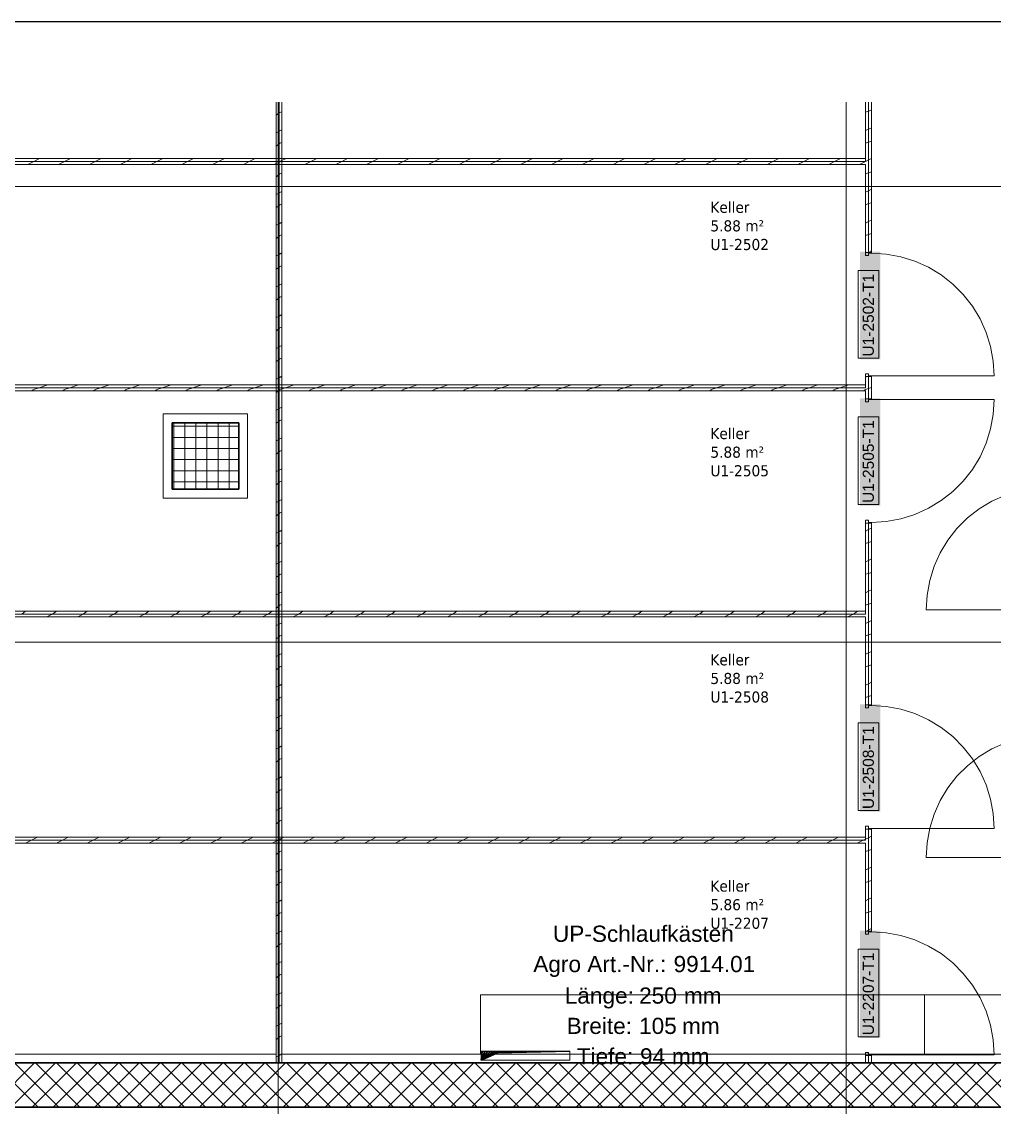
# Model space of a CAD drawing. Extents: x -882 to 613, y -179 to 366.
# Drawn here: x 168.7 to 300.2, y 218.8 to 365.5 of the extents above; entities that cross this region are included whole.
import ezdxf
from ezdxf.lldxf.tags import DXFTag

# ---------------------------------------------------------------- set-up
doc = ezdxf.new("R2010")
doc.units = 0
doc.linetypes.add('_Hiddenline_', pattern=[3, 2, -1])
doc.layers.get('0').update_dxf_attribs({"lineweight": 13})
for name, color, linetype, lineweight in [('A-AREA-____-IDEN', 7, 'Continuous', 5), ('A-DOOR-____-IDEN', 7, 'Continuous', 5), ('A-DOOR-FRAM-MCUT', 7, 'Continuous', 9), ('A-DOOR-OPNG-OTLN', 7, 'Continuous', 9), ('A-FLOR-____-OVHD', 7, 'Strichpunkt - Fein', 9), ('A-WALL-____-MCUT', 7, 'Continuous', 35), ('A-WALL-____-PATT', 7, 'Continuous', 35), ('A-WALL-FNSH-MCUT', 7, 'Continuous', 35), ('S-COLS-____-MCUT', 7, 'Continuous', 35), ('S-COLS-____-OTLN', 7, 'Continuous', 9), ('S-GRID-____-OTLN', 7, 'Continuous', 5)]:
    doc.layers.add(name, color=color, linetype=linetype, lineweight=lineweight)
doc.layers.add('EL01_WAN_Röhre Decke Typ', color=1, linetype='Continuous', lineweight=13, true_color=0xff0000)
doc.layers.add('EL01_WAN_Trassen', color=40, linetype='Continuous', lineweight=13, true_color=0xffbf00)
doc.styles.get("Standard").update_dxf_attribs({"font": 'arial.ttf'})
tags = doc.linetypes.add('_Rasterlinie_', pattern=[0.375, 0.2, -0.05, 0.075, -0.05]).pattern_tags.tags
tags[10:11] = [DXFTag(74, 4), DXFTag(75, 0), DXFTag(340, '0'), DXFTag(46, 1.0), DXFTag(50, 0.0), DXFTag(44, 0.0), DXFTag(45, 0.0)]
tags[8:9] = [DXFTag(74, 4), DXFTag(75, 0), DXFTag(340, '0'), DXFTag(46, 1.0), DXFTag(50, 0.0), DXFTag(44, 0.0), DXFTag(45, 0.0)]
tags[6:7] = [DXFTag(74, 4), DXFTag(75, 0), DXFTag(340, '0'), DXFTag(46, 1.0), DXFTag(50, 0.0), DXFTag(44, 0.0), DXFTag(45, 0.0)]
tags[4:5] = [DXFTag(74, 4), DXFTag(75, 0), DXFTag(340, '0'), DXFTag(46, 1.0), DXFTag(50, 0.0), DXFTag(44, 0.0), DXFTag(45, 0.0)]
tags = doc.linetypes.add('Strichpunkt - Fein', pattern=[0.2, 0.1, -0.05, 0, -0.05]).pattern_tags.tags
tags[10:11] = [DXFTag(74, 4), DXFTag(75, 0), DXFTag(340, '0'), DXFTag(46, 1.0), DXFTag(50, 0.0), DXFTag(44, 0.0), DXFTag(45, 0.0)]
tags[8:9] = [DXFTag(74, 4), DXFTag(75, 0), DXFTag(340, '0'), DXFTag(46, 1.0), DXFTag(50, 0.0), DXFTag(44, 0.0), DXFTag(45, 0.0)]
tags[6:7] = [DXFTag(74, 4), DXFTag(75, 0), DXFTag(340, '0'), DXFTag(46, 1.0), DXFTag(50, 0.0), DXFTag(44, 0.0), DXFTag(45, 0.0)]
tags[4:5] = [DXFTag(74, 4), DXFTag(75, 0), DXFTag(340, '0'), DXFTag(46, 1.0), DXFTag(50, 0.0), DXFTag(44, 0.0), DXFTag(45, 0.0)]

# ---------------------------------------------------------------- blocks, each defined once
blk = doc.blocks.new('Referenz-A0UJ2JE1XE', base_point=(-855.98, -164.75))
at = {"layer": 'A-DOOR-____-IDEN', "color": 0, "linetype": 'Continuous', "ltscale": 0.13}
for p, q in [((281.84, 320.06), (281.84, 331.9)), ((281.84, 331.9), (284.62, 331.9)), ((284.62, 331.9), (284.62, 320.06)), ((284.62, 320.06), (281.84, 320.06)), ((281.84, 300.26), (281.84, 312.1)), ((281.84, 312.1), (284.62, 312.1)), ((284.62, 312.1), (284.62, 300.26)), ((284.62, 300.26), (281.84, 300.26)), ((281.84, 258.88), (281.84, 270.72)), ((281.84, 270.72), (284.62, 270.72)), ((284.62, 270.72), (284.62, 258.88)), ((284.62, 258.88), (281.84, 258.88)), ((281.84, 228.29), (281.84, 240.13)), ((281.84, 240.13), (284.62, 240.13)), ((284.62, 240.13), (284.62, 228.29)), ((284.62, 228.29), (281.84, 228.29))]:
    blk.add_line(p, q, dxfattribs=at)
at = {"layer": 'A-DOOR-____-IDEN', "color": 7, "linetype": 'Continuous', "ltscale": 0.13, "true_color": 0xffffff}
for points in [[(282.08, 319.89), (284.84, 319.89), (282.08, 334.43)], [(284.84, 319.89), (282.08, 334.43), (284.84, 334.43)], [(282.08, 300.09), (284.84, 300.09), (282.08, 314.63)], [(284.84, 300.09), (282.08, 314.63), (284.84, 314.63)], [(282.08, 258.71), (284.84, 258.71), (282.08, 273.25)], [(284.84, 258.71), (282.08, 273.25), (284.84, 273.25)], [(282.08, 228.12), (284.84, 228.12), (282.08, 242.66)], [(284.84, 228.12), (282.08, 242.66), (284.84, 242.66)]]:
    blk.add_solid(points, dxfattribs=at)
at = {"layer": 'A-DOOR-FRAM-MCUT', "color": 0, "linetype": 'Continuous', "ltscale": 0.13}
for p, q in [((283.63, 334.34), (282.83, 334.34)), ((282.83, 334.34), (282.83, 333.94)), ((282.83, 333.94), (283.23, 333.94)), ((283.23, 333.94), (283.23, 334.24)), ((283.23, 334.24), (283.63, 334.24)), ((283.63, 334.24), (283.63, 334.34)), ((283.23, 317.94), (282.83, 317.94)), ((282.83, 317.94), (282.83, 317.54)), ((282.83, 317.54), (283.63, 317.54)), ((283.23, 317.64), (283.23, 317.94)), ((283.63, 317.64), (283.23, 317.64)), ((283.63, 317.54), (283.63, 317.64)), ((282.83, 314.54), (283.63, 314.54)), ((282.83, 314.14), (282.83, 314.54)), ((283.23, 314.14), (282.83, 314.14)), ((283.23, 314.44), (283.23, 314.14)), ((283.63, 314.44), (283.23, 314.44)), ((283.63, 314.54), (283.63, 314.44)), ((282.83, 298.14), (283.23, 298.14)), ((282.83, 297.74), (282.83, 298.14)), ((283.23, 298.14), (283.23, 297.84)), ((283.63, 297.74), (282.83, 297.74)), ((283.23, 297.84), (283.63, 297.84)), ((283.63, 297.84), (283.63, 297.74)), ((283.63, 273.16), (282.83, 273.16)), ((282.83, 273.16), (282.83, 272.76)), ((283.23, 272.76), (283.23, 273.06)), ((283.23, 273.06), (283.63, 273.06)), ((283.63, 273.06), (283.63, 273.16)), ((282.83, 272.76), (283.23, 272.76)), ((283.23, 256.76), (282.83, 256.76)), ((282.83, 256.76), (282.83, 256.36)), ((282.83, 256.36), (283.63, 256.36)), ((283.23, 256.46), (283.23, 256.76)), ((283.63, 256.46), (283.23, 256.46)), ((283.63, 256.36), (283.63, 256.46)), ((283.63, 242.56), (282.83, 242.56)), ((282.83, 242.56), (282.83, 242.16)), ((283.23, 242.16), (283.23, 242.46)), ((283.23, 242.46), (283.63, 242.46)), ((283.63, 242.46), (283.63, 242.56)), ((282.83, 242.16), (283.23, 242.16)), ((283.23, 226.16), (282.83, 226.16)), ((282.83, 226.16), (282.83, 225.76)), ((283.23, 225.86), (283.23, 226.16)), ((282.83, 225.76), (283.63, 225.76)), ((283.63, 225.86), (283.23, 225.86)), ((283.63, 225.76), (283.63, 225.86))]:
    blk.add_line(p, q, dxfattribs=at)
at = {"layer": 'A-DOOR-OPNG-OTLN', "color": 0, "linetype": 'Continuous', "ltscale": 0.13}
for p, q in [((285.63, 334.12), (283.63, 334.24)), ((287.6, 333.76), (285.63, 334.12)), ((289.52, 333.16), (287.6, 333.76)), ((291.34, 332.34), (289.52, 333.16)), ((293.06, 331.3), (291.34, 332.34)), ((294.64, 330.06), (293.06, 331.3)), ((296.05, 328.65), (294.64, 330.06)), ((297.29, 327.07), (296.05, 328.65)), ((298.33, 325.35), (297.29, 327.07)), ((299.15, 323.52), (298.33, 325.35)), ((299.75, 321.61), (299.15, 323.52)), ((300.11, 319.64), (299.75, 321.61)), ((300.23, 317.64), (300.11, 319.64)), ((283.63, 317.64), (300.23, 317.64)), ((283.63, 314.44), (300.23, 314.44)), ((300.11, 312.44), (300.23, 314.44)), ((299.75, 310.47), (300.11, 312.44)), ((299.15, 308.55), (299.75, 310.47)), ((298.33, 306.72), (299.15, 308.55)), ((297.29, 305.01), (298.33, 306.72)), ((296.05, 303.43), (297.29, 305.01)), ((294.64, 302.01), (296.05, 303.43)), ((293.06, 300.78), (294.64, 302.01)), ((301.74, 301.54), (299.92, 300.71)), ((289.52, 298.92), (291.34, 299.74)), ((291.34, 299.74), (293.06, 300.78)), ((298.2, 299.68), (296.62, 298.44)), ((299.92, 300.71), (298.2, 299.68)), ((283.63, 297.84), (285.63, 297.96)), ((285.63, 297.96), (287.6, 298.32)), ((287.6, 298.32), (289.52, 298.92)), ((296.62, 298.44), (295.2, 297.02)), ((295.2, 297.02), (293.97, 295.44)), ((293.97, 295.44), (292.93, 293.73)), ((292.93, 293.73), (292.11, 291.9)), ((292.11, 291.9), (291.51, 289.99)), ((291.51, 289.99), (291.15, 288.02)), ((291.15, 288.02), (291.03, 286.02)), ((307.63, 286.02), (291.03, 286.02)), ((285.63, 272.93), (283.63, 273.06)), ((287.6, 272.57), (285.63, 272.93)), ((289.52, 271.98), (287.6, 272.57)), ((291.34, 271.15), (289.52, 271.98)), ((293.06, 270.12), (291.34, 271.15)), ((294.64, 268.88), (293.06, 270.12)), ((296.05, 267.46), (294.64, 268.88)), ((297.29, 265.89), (296.05, 267.46)), ((299.92, 267.21), (298.2, 266.18)), ((301.74, 268.04), (299.92, 267.21)), ((298.2, 266.18), (296.62, 264.94)), ((298.33, 264.17), (297.29, 265.89)), ((296.62, 264.94), (295.2, 263.52)), ((295.2, 263.52), (293.97, 261.94)), ((299.15, 262.34), (298.33, 264.17)), ((293.97, 261.94), (292.93, 260.23)), ((299.75, 260.43), (299.15, 262.34)), ((292.93, 260.23), (292.11, 258.4)), ((300.11, 258.46), (299.75, 260.43)), ((292.11, 258.4), (291.51, 256.49)), ((300.23, 256.46), (300.11, 258.46)), ((283.63, 256.46), (300.23, 256.46)), ((291.51, 256.49), (291.15, 254.52)), ((291.15, 254.52), (291.03, 252.51)), ((307.63, 252.51), (291.03, 252.51)), ((285.63, 242.34), (283.63, 242.46)), ((287.6, 241.98), (285.63, 242.34)), ((289.52, 241.39), (287.6, 241.98)), ((291.34, 240.56), (289.52, 241.39)), ((293.06, 239.53), (291.34, 240.56)), ((294.64, 238.29), (293.06, 239.53)), ((296.05, 236.87), (294.64, 238.29)), ((297.29, 235.29), (296.05, 236.87)), ((298.33, 233.58), (297.29, 235.29)), ((299.15, 231.75), (298.33, 233.58)), ((299.75, 229.84), (299.15, 231.75)), ((300.11, 227.87), (299.75, 229.84)), ((300.23, 225.86), (300.11, 227.87)), ((283.63, 225.86), (300.23, 225.86))]:
    blk.add_line(p, q, dxfattribs=at)
at = {"layer": 'A-FLOR-____-OVHD', "color": 0, "linetype": 'Strichpunkt - Fein', "ltscale": 0.13}
for p, q in [((199.28, 312.51), (187.88, 312.51)), ((187.88, 312.51), (187.88, 301.11)), ((199.28, 301.11), (199.28, 312.51)), ((187.88, 301.11), (199.28, 301.11)), ((203.13, 225.96), (133.33, 225.96)), ((351.83, 225.96), (203.93, 225.96)), ((368.1, 224.76), (212.43, 224.76))]:
    blk.add_line(p, q, dxfattribs=at)
at = {"layer": 'A-WALL-____-MCUT', "color": 0, "linetype": 'Continuous', "lineweight": 9, "ltscale": 0.13}
for p, q in [((203.53, 224.76), (203.53, 354.65)), ((283.23, 334.34), (283.23, 354.65)), ((282.83, 346.63), (133.33, 346.63)), ((282.83, 346.63), (282.83, 347.03)), ((283.23, 314.54), (283.23, 317.54)), ((282.83, 316.04), (128.43, 316.04)), ((282.83, 316.04), (282.83, 316.44)), ((283.23, 273.16), (283.23, 297.74)), ((282.83, 285.45), (133.33, 285.45)), ((282.83, 285.45), (282.83, 285.85)), ((283.23, 242.56), (283.23, 256.36)), ((282.83, 254.86), (128.03, 254.86)), ((282.83, 254.86), (282.83, 255.26)), ((283.23, 224.76), (283.23, 225.76))]:
    blk.add_line(p, q, dxfattribs=at)
at = {"layer": 'A-WALL-____-MCUT', "color": 0, "linetype": 'Continuous', "ltscale": 0.35}
for p, q in [((353.03, 224.76), (138.43, 224.76)), ((97.63, 218.76), (365.03, 218.76))]:
    blk.add_line(p, q, dxfattribs=at)
at = {"layer": 'A-WALL-____-PATT', "color": 0, "linetype": 'Continuous', "lineweight": 9, "ltscale": 0.13}
for p, q in [((203.53, 353.19), (203.13, 352.89)), ((203.62, 353.26), (203.53, 353.19)), ((203.93, 353.36), (203.66, 353.27)), ((283.23, 353.42), (282.83, 353.29)), ((283.63, 353.55), (283.23, 353.42)), ((203.93, 350.92), (203.53, 350.72)), ((283.23, 351), (282.83, 350.8)), ((283.63, 351.2), (283.23, 351)), ((203.53, 350.72), (203.13, 350.52)), ((283.63, 349.39), (283.23, 349.26)), ((203.53, 349.02), (203.13, 348.72)), ((203.62, 349.09), (203.53, 349.02)), ((203.93, 349.2), (203.66, 349.11)), ((283.23, 349.26), (282.83, 349.12)), ((170.36, 346.63), (169.56, 346.23)), ((171.16, 347.03), (170.36, 346.63)), ((174.53, 346.63), (173.73, 346.23)), ((175.33, 347.03), (174.53, 346.63)), ((178.69, 346.63), (177.89, 346.23)), ((179.49, 347.03), (178.69, 346.63)), ((182.85, 346.63), (182.05, 346.23)), ((183.65, 347.03), (182.85, 346.63)), ((187.02, 346.63), (186.22, 346.23)), ((187.82, 347.03), (187.02, 346.63)), ((191.18, 346.63), (190.38, 346.23)), ((191.98, 347.03), (191.18, 346.63)), ((195.35, 346.63), (194.55, 346.23)), ((196.15, 347.03), (195.35, 346.63)), ((199.51, 346.63), (198.71, 346.23)), ((200.31, 347.03), (199.51, 346.63)), ((203.53, 346.55), (203.13, 346.35)), ((203.93, 346.75), (203.53, 346.55)), ((204.48, 347.03), (203.93, 346.75)), ((207.84, 346.63), (207.04, 346.23)), ((208.64, 347.03), (207.84, 346.63)), ((212.01, 346.63), (211.21, 346.23)), ((212.81, 347.03), (212.01, 346.63)), ((216.17, 346.63), (215.37, 346.23)), ((216.97, 347.03), (216.17, 346.63)), ((220.34, 346.63), (219.54, 346.23)), ((221.14, 347.03), (220.34, 346.63)), ((224.5, 346.63), (223.7, 346.23)), ((225.3, 347.03), (224.5, 346.63)), ((228.67, 346.63), (227.87, 346.23)), ((229.47, 347.03), (228.67, 346.63)), ((232.83, 346.63), (232.03, 346.23)), ((233.63, 347.03), (232.83, 346.63)), ((237, 346.63), (236.2, 346.23)), ((237.8, 347.03), (237, 346.63)), ((241.16, 346.63), (240.36, 346.23)), ((241.96, 347.03), (241.16, 346.63)), ((245.33, 346.63), (244.53, 346.23)), ((246.13, 347.03), (245.33, 346.63)), ((249.49, 346.63), (248.69, 346.23)), ((250.29, 347.03), (249.49, 346.63)), ((253.66, 346.63), (252.86, 346.23)), ((254.46, 347.03), (253.66, 346.63)), ((257.82, 346.63), (257.02, 346.23)), ((258.62, 347.03), (257.82, 346.63)), ((261.99, 346.63), (261.19, 346.23)), ((262.79, 347.03), (261.99, 346.63)), ((266.15, 346.63), (265.35, 346.23)), ((266.95, 347.03), (266.15, 346.63)), ((270.32, 346.63), (269.52, 346.23)), ((271.12, 347.03), (270.32, 346.63)), ((274.48, 346.63), (273.68, 346.23)), ((275.28, 347.03), (274.48, 346.63)), ((278.65, 346.63), (277.85, 346.23)), ((279.45, 347.03), (278.65, 346.63)), ((282.81, 346.63), (282.01, 346.23)), ((282.83, 346.64), (282.81, 346.63)), ((283.23, 346.84), (282.83, 346.64)), ((283.63, 347.04), (283.23, 346.84)), ((203.13, 346.35), (202.88, 346.23)), ((203.62, 344.93), (203.53, 344.86)), ((203.93, 345.04), (203.66, 344.95)), ((283.23, 345.09), (282.83, 344.96)), ((283.63, 345.23), (283.23, 345.09)), ((203.53, 344.86), (203.13, 344.56)), ((203.53, 342.39), (203.13, 342.19)), ((203.93, 342.59), (203.53, 342.39)), ((283.23, 342.67), (282.83, 342.47)), ((283.63, 342.87), (283.23, 342.67)), ((203.53, 340.69), (203.13, 340.39)), ((203.63, 340.77), (203.53, 340.69)), ((203.93, 340.87), (203.66, 340.78)), ((283.23, 340.93), (282.83, 340.79)), ((283.63, 341.06), (283.23, 340.93)), ((203.53, 338.22), (203.13, 338.02)), ((203.93, 338.42), (203.53, 338.22)), ((283.23, 338.51), (282.83, 338.31)), ((283.63, 338.71), (283.23, 338.51)), ((203.53, 336.53), (203.13, 336.23)), ((203.63, 336.6), (203.53, 336.53)), ((203.93, 336.71), (203.66, 336.62)), ((283.23, 336.76), (282.83, 336.63)), ((283.63, 336.9), (283.23, 336.76)), ((203.53, 334.06), (203.13, 333.86)), ((203.93, 334.26), (203.53, 334.06)), ((283.23, 334.34), (283.22, 334.34)), ((283.63, 334.54), (283.23, 334.34)), ((203.53, 332.36), (203.13, 332.06)), ((203.63, 332.44), (203.53, 332.36)), ((203.93, 332.54), (203.66, 332.45)), ((203.53, 329.89), (203.13, 329.69)), ((203.93, 330.09), (203.53, 329.89)), ((203.53, 328.2), (203.13, 327.9)), ((203.63, 328.27), (203.53, 328.2)), ((203.93, 328.38), (203.66, 328.29)), ((203.93, 325.93), (203.53, 325.73)), ((203.53, 325.73), (203.13, 325.53)), ((203.53, 324.03), (203.13, 323.73)), ((203.63, 324.11), (203.53, 324.03)), ((203.93, 324.21), (203.66, 324.12)), ((203.53, 321.56), (203.13, 321.36)), ((203.93, 321.76), (203.53, 321.56)), ((203.93, 320.05), (203.66, 319.96)), ((203.53, 319.87), (203.13, 319.57)), ((203.63, 319.94), (203.53, 319.87)), ((203.53, 317.4), (203.13, 317.2)), ((203.93, 317.6), (203.53, 317.4)), ((282.94, 317.54), (282.83, 317.48)), ((170.31, 315.78), (170.12, 315.64)), ((171.08, 316.04), (170.34, 315.79)), ((172.28, 316.44), (171.08, 316.04)), ((174.47, 315.78), (174.29, 315.64)), ((175.24, 316.04), (174.5, 315.79)), ((176.44, 316.44), (175.24, 316.04)), ((178.64, 315.78), (178.45, 315.64)), ((179.41, 316.04), (178.67, 315.79)), ((180.61, 316.44), (179.41, 316.04)), ((182.8, 315.78), (182.62, 315.64)), ((183.57, 316.04), (182.83, 315.79)), ((184.77, 316.44), (183.57, 316.04)), ((186.97, 315.78), (186.78, 315.64)), ((187.74, 316.04), (187, 315.79)), ((188.94, 316.44), (187.74, 316.04)), ((191.13, 315.78), (190.95, 315.64)), ((191.9, 316.04), (191.17, 315.79)), ((193.1, 316.44), (191.9, 316.04)), ((195.3, 315.78), (195.11, 315.64)), ((196.07, 316.04), (195.33, 315.79)), ((197.27, 316.44), (196.07, 316.04)), ((199.46, 315.78), (199.28, 315.64)), ((200.23, 316.04), (199.5, 315.79)), ((201.43, 316.44), (200.23, 316.04)), ((203.53, 315.7), (203.13, 315.4)), ((203.63, 315.78), (203.53, 315.7)), ((203.93, 315.88), (203.66, 315.79)), ((204.4, 316.04), (203.93, 315.88)), ((205.6, 316.44), (204.4, 316.04)), ((207.79, 315.78), (207.61, 315.64)), ((208.56, 316.04), (207.83, 315.79)), ((209.76, 316.44), (208.56, 316.04)), ((211.96, 315.78), (211.77, 315.64)), ((212.73, 316.04), (211.99, 315.79)), ((213.93, 316.44), (212.73, 316.04)), ((216.12, 315.78), (215.94, 315.64)), ((216.89, 316.04), (216.16, 315.79)), ((218.09, 316.44), (216.89, 316.04)), ((220.29, 315.78), (220.1, 315.64)), ((221.05, 316.04), (220.32, 315.79)), ((222.25, 316.44), (221.05, 316.04)), ((224.45, 315.78), (224.27, 315.64)), ((225.22, 316.04), (224.49, 315.79)), ((226.42, 316.44), (225.22, 316.04)), ((228.62, 315.78), (228.43, 315.64)), ((229.38, 316.04), (228.65, 315.79)), ((230.58, 316.44), (229.38, 316.04)), ((232.79, 315.78), (232.6, 315.64)), ((233.55, 316.04), (232.82, 315.79)), ((234.75, 316.44), (233.55, 316.04)), ((236.95, 315.78), (236.76, 315.64)), ((237.71, 316.04), (236.98, 315.79)), ((238.91, 316.44), (237.71, 316.04)), ((241.12, 315.78), (240.93, 315.64)), ((241.88, 316.04), (241.15, 315.79)), ((243.08, 316.44), (241.88, 316.04)), ((245.28, 315.78), (245.09, 315.64)), ((246.04, 316.04), (245.31, 315.79)), ((247.24, 316.44), (246.04, 316.04)), ((249.45, 315.78), (249.26, 315.64)), ((250.21, 316.04), (249.48, 315.79)), ((251.41, 316.44), (250.21, 316.04)), ((253.61, 315.78), (253.42, 315.64)), ((254.37, 316.04), (253.64, 315.79)), ((255.57, 316.44), (254.37, 316.04)), ((257.78, 315.78), (257.59, 315.64)), ((258.54, 316.04), (257.81, 315.79)), ((259.74, 316.44), (258.54, 316.04)), ((261.94, 315.78), (261.75, 315.64)), ((262.7, 316.04), (261.97, 315.79)), ((263.9, 316.44), (262.7, 316.04)), ((266.11, 315.78), (265.92, 315.64)), ((266.87, 316.04), (266.14, 315.79)), ((268.07, 316.44), (266.87, 316.04)), ((270.27, 315.78), (270.08, 315.64)), ((271.03, 316.04), (270.3, 315.79)), ((272.23, 316.44), (271.03, 316.04)), ((274.44, 315.78), (274.25, 315.64)), ((275.2, 316.04), (274.47, 315.79)), ((276.4, 316.44), (275.2, 316.04)), ((278.6, 315.78), (278.41, 315.64)), ((279.36, 316.04), (278.63, 315.79)), ((280.56, 316.44), (279.36, 316.04)), ((282.77, 315.78), (282.58, 315.64)), ((282.83, 315.81), (282.8, 315.79)), ((283.23, 315.94), (282.83, 315.81)), ((283.63, 316.07), (283.23, 315.94)), ((203.53, 313.23), (203.13, 313.03)), ((203.93, 313.43), (203.53, 313.23)), ((203.53, 311.54), (203.13, 311.24)), ((203.63, 311.61), (203.53, 311.54)), ((203.93, 311.72), (203.66, 311.63)), ((203.53, 309.07), (203.13, 308.87)), ((203.93, 309.27), (203.53, 309.07)), ((203.53, 307.37), (203.13, 307.07)), ((203.63, 307.45), (203.53, 307.37)), ((203.93, 307.55), (203.66, 307.46)), ((203.53, 304.9), (203.13, 304.7)), ((203.93, 305.1), (203.53, 304.9)), ((203.53, 303.21), (203.13, 302.91)), ((203.63, 303.28), (203.53, 303.21)), ((203.93, 303.39), (203.66, 303.3)), ((203.93, 300.94), (203.53, 300.74)), ((203.53, 300.74), (203.13, 300.54)), ((203.53, 299.04), (203.13, 298.74)), ((203.63, 299.12), (203.53, 299.04)), ((203.93, 299.22), (203.66, 299.13)), ((203.53, 296.57), (203.13, 296.37)), ((203.93, 296.77), (203.53, 296.57)), ((283.23, 296.86), (282.83, 296.66)), ((283.63, 297.06), (283.23, 296.86)), ((203.93, 295.06), (203.66, 294.97)), ((283.23, 295.12), (282.83, 294.98)), ((283.63, 295.25), (283.23, 295.12)), ((203.53, 294.88), (203.13, 294.58)), ((203.63, 294.95), (203.53, 294.88)), ((203.53, 292.41), (203.13, 292.21)), ((203.93, 292.61), (203.53, 292.41)), ((283.23, 292.69), (282.83, 292.49)), ((283.63, 292.89), (283.23, 292.69)), ((203.53, 290.71), (203.13, 290.41)), ((203.63, 290.79), (203.53, 290.71)), ((203.93, 290.89), (203.66, 290.8)), ((283.23, 290.95), (282.83, 290.82)), ((283.63, 291.08), (283.23, 290.95)), ((203.53, 288.25), (203.13, 288.05)), ((203.93, 288.45), (203.53, 288.25)), ((283.23, 288.53), (282.83, 288.33)), ((283.63, 288.73), (283.23, 288.53)), ((203.53, 286.55), (203.13, 286.25)), ((203.63, 286.62), (203.53, 286.55)), ((203.93, 286.73), (203.66, 286.64)), ((283.23, 286.79), (282.83, 286.65)), ((283.63, 286.92), (283.23, 286.79)), ((169.27, 285.85), (168.74, 285.45)), ((172.87, 285.41), (172.14, 285.05)), ((172.91, 285.45), (172.81, 285.37)), ((173.44, 285.85), (172.91, 285.45)), ((177.03, 285.41), (176.31, 285.05)), ((177.07, 285.45), (176.97, 285.37)), ((177.6, 285.85), (177.07, 285.45)), ((181.2, 285.41), (180.47, 285.05)), ((181.24, 285.45), (181.14, 285.37)), ((181.77, 285.85), (181.24, 285.45)), ((185.36, 285.41), (184.64, 285.05)), ((185.4, 285.45), (185.3, 285.37)), ((185.93, 285.85), (185.4, 285.45)), ((189.53, 285.41), (188.8, 285.05)), ((189.57, 285.45), (189.47, 285.37)), ((190.1, 285.85), (189.57, 285.45)), ((193.69, 285.41), (192.97, 285.05)), ((193.73, 285.45), (193.64, 285.37)), ((194.26, 285.85), (193.73, 285.45)), ((197.86, 285.41), (197.13, 285.05)), ((197.9, 285.45), (197.8, 285.38)), ((198.43, 285.85), (197.9, 285.45)), ((202.02, 285.41), (201.3, 285.05)), ((202.06, 285.45), (201.97, 285.38)), ((202.59, 285.85), (202.06, 285.45)), ((206.19, 285.41), (205.46, 285.05)), ((206.23, 285.45), (206.13, 285.38)), ((206.76, 285.85), (206.23, 285.45)), ((210.35, 285.41), (209.63, 285.05)), ((210.39, 285.45), (210.3, 285.38)), ((210.92, 285.85), (210.39, 285.45)), ((214.52, 285.41), (213.79, 285.05)), ((214.56, 285.45), (214.46, 285.38)), ((215.09, 285.85), (214.56, 285.45)), ((218.68, 285.41), (217.96, 285.05)), ((218.72, 285.45), (218.63, 285.38)), ((219.25, 285.85), (218.72, 285.45)), ((222.85, 285.41), (222.12, 285.05)), ((222.89, 285.45), (222.79, 285.38)), ((223.42, 285.85), (222.89, 285.45)), ((227.01, 285.41), (226.29, 285.05)), ((227.05, 285.45), (226.96, 285.38)), ((227.58, 285.85), (227.05, 285.45)), ((231.18, 285.41), (230.45, 285.05)), ((231.22, 285.45), (231.12, 285.38)), ((231.75, 285.85), (231.22, 285.45)), ((235.34, 285.41), (234.62, 285.05)), ((235.38, 285.45), (235.29, 285.38)), ((235.91, 285.85), (235.38, 285.45)), ((239.51, 285.41), (238.78, 285.05)), ((239.55, 285.45), (239.45, 285.38)), ((240.08, 285.85), (239.55, 285.45)), ((243.67, 285.41), (242.95, 285.05)), ((243.71, 285.45), (243.62, 285.38)), ((244.24, 285.85), (243.71, 285.45)), ((247.84, 285.41), (247.11, 285.05)), ((247.88, 285.45), (247.78, 285.38)), ((248.41, 285.85), (247.88, 285.45)), ((252, 285.41), (251.28, 285.05)), ((252.04, 285.45), (251.95, 285.38)), ((252.57, 285.85), (252.04, 285.45)), ((256.17, 285.41), (255.44, 285.05)), ((256.21, 285.45), (256.11, 285.38)), ((256.74, 285.85), (256.21, 285.45)), ((260.33, 285.41), (259.61, 285.05)), ((260.37, 285.45), (260.28, 285.38)), ((260.9, 285.85), (260.37, 285.45)), ((264.5, 285.41), (263.77, 285.05)), ((264.54, 285.45), (264.45, 285.38)), ((265.07, 285.85), (264.54, 285.45)), ((268.66, 285.41), (267.94, 285.05)), ((268.7, 285.45), (268.61, 285.38)), ((269.23, 285.85), (268.7, 285.45)), ((272.83, 285.41), (272.1, 285.05)), ((272.87, 285.45), (272.78, 285.38)), ((273.4, 285.85), (272.87, 285.45)), ((276.99, 285.41), (276.27, 285.05)), ((277.03, 285.45), (276.94, 285.38)), ((277.56, 285.85), (277.03, 285.45)), ((281.16, 285.41), (280.43, 285.05)), ((281.2, 285.45), (281.11, 285.38)), ((281.73, 285.85), (281.2, 285.45)), ((203.53, 284.08), (203.13, 283.88)), ((203.93, 284.28), (203.53, 284.08)), ((283.23, 284.36), (282.83, 284.16)), ((283.63, 284.56), (283.23, 284.36)), ((203.53, 282.38), (203.13, 282.08)), ((203.63, 282.46), (203.53, 282.38)), ((203.93, 282.56), (203.66, 282.48)), ((283.23, 282.62), (282.83, 282.49)), ((283.63, 282.75), (283.23, 282.62)), ((283.63, 280.4), (283.23, 280.2)), ((203.53, 279.92), (203.13, 279.72)), ((203.93, 280.12), (203.53, 279.92)), ((283.23, 280.2), (282.83, 280)), ((203.53, 278.22), (203.13, 277.92)), ((203.63, 278.3), (203.53, 278.22)), ((203.93, 278.4), (203.66, 278.31)), ((283.23, 278.46), (282.83, 278.32)), ((283.63, 278.59), (283.23, 278.46)), ((203.93, 275.95), (203.53, 275.75)), ((283.23, 276.03), (282.83, 275.83)), ((283.63, 276.23), (283.23, 276.03)), ((203.53, 275.75), (203.13, 275.55)), ((203.53, 274.05), (203.13, 273.75)), ((203.63, 274.13), (203.53, 274.05)), ((203.93, 274.24), (203.66, 274.15)), ((283.23, 274.29), (282.83, 274.16)), ((283.63, 274.43), (283.23, 274.29)), ((203.53, 271.59), (203.13, 271.39)), ((203.93, 271.79), (203.53, 271.59)), ((203.93, 270.07), (203.66, 269.98)), ((203.53, 269.89), (203.13, 269.59)), ((203.63, 269.97), (203.53, 269.89)), ((203.53, 267.42), (203.13, 267.22)), ((203.93, 267.62), (203.53, 267.42)), ((203.53, 265.72), (203.13, 265.42)), ((203.63, 265.8), (203.53, 265.72)), ((203.93, 265.91), (203.66, 265.82)), ((203.53, 263.26), (203.13, 263.06)), ((203.93, 263.46), (203.53, 263.26)), ((203.53, 261.56), (203.13, 261.26)), ((203.63, 261.64), (203.53, 261.56)), ((203.93, 261.74), (203.66, 261.65)), ((203.53, 259.09), (203.13, 258.89)), ((203.93, 259.29), (203.53, 259.09)), ((203.53, 257.39), (203.13, 257.09)), ((203.64, 257.47), (203.53, 257.39)), ((203.93, 257.58), (203.66, 257.49)), ((283.63, 255.41), (283.23, 255.21)), ((170.07, 254.86), (169.27, 254.46)), ((170.87, 255.26), (170.07, 254.86)), ((174.24, 254.86), (173.44, 254.46)), ((175.04, 255.26), (174.24, 254.86)), ((178.4, 254.86), (177.6, 254.46)), ((179.2, 255.26), (178.4, 254.86)), ((182.56, 254.86), (181.76, 254.46)), ((183.36, 255.26), (182.56, 254.86)), ((186.73, 254.86), (185.93, 254.46)), ((187.53, 255.26), (186.73, 254.86)), ((190.89, 254.86), (190.09, 254.46)), ((191.69, 255.26), (190.89, 254.86)), ((195.06, 254.86), (194.26, 254.46)), ((195.86, 255.26), (195.06, 254.86)), ((199.22, 254.86), (198.42, 254.46)), ((200.02, 255.26), (199.22, 254.86)), ((203.13, 254.73), (202.59, 254.46)), ((203.53, 254.93), (203.13, 254.73)), ((203.93, 255.13), (203.53, 254.93)), ((204.19, 255.26), (203.93, 255.13)), ((207.55, 254.86), (206.75, 254.46)), ((208.35, 255.26), (207.55, 254.86)), ((211.72, 254.86), (210.92, 254.46)), ((212.52, 255.26), (211.72, 254.86)), ((215.88, 254.86), (215.08, 254.46)), ((216.68, 255.26), (215.88, 254.86)), ((220.05, 254.86), (219.25, 254.46)), ((220.85, 255.26), (220.05, 254.86)), ((224.21, 254.86), (223.41, 254.46)), ((225.01, 255.26), (224.21, 254.86)), ((228.38, 254.86), (227.58, 254.46)), ((229.18, 255.26), (228.38, 254.86)), ((232.54, 254.86), (231.74, 254.46)), ((233.34, 255.26), (232.54, 254.86)), ((236.71, 254.86), (235.91, 254.46)), ((237.51, 255.26), (236.71, 254.86)), ((240.87, 254.86), (240.07, 254.46)), ((241.67, 255.26), (240.87, 254.86)), ((245.04, 254.86), (244.24, 254.46)), ((245.84, 255.26), (245.04, 254.86)), ((249.2, 254.86), (248.4, 254.46)), ((250, 255.26), (249.2, 254.86)), ((253.37, 254.86), (252.57, 254.46)), ((254.17, 255.26), (253.37, 254.86)), ((257.53, 254.86), (256.73, 254.46)), ((258.33, 255.26), (257.53, 254.86)), ((261.7, 254.86), (260.9, 254.46)), ((262.5, 255.26), (261.7, 254.86)), ((265.86, 254.86), (265.06, 254.46)), ((266.66, 255.26), (265.86, 254.86)), ((270.03, 254.86), (269.23, 254.46)), ((270.83, 255.26), (270.03, 254.86)), ((274.19, 254.86), (273.39, 254.46)), ((274.99, 255.26), (274.19, 254.86)), ((278.36, 254.86), (277.56, 254.46)), ((279.16, 255.26), (278.36, 254.86)), ((282.52, 254.86), (281.72, 254.46)), ((282.83, 255.01), (282.52, 254.86)), ((283.23, 255.21), (282.83, 255.01)), ((203.53, 253.23), (203.13, 252.93)), ((203.64, 253.31), (203.53, 253.23)), ((203.93, 253.41), (203.66, 253.32)), ((283.23, 253.47), (282.83, 253.33)), ((283.63, 253.6), (283.23, 253.47)), ((283.23, 251.04), (282.83, 250.84)), ((283.63, 251.24), (283.23, 251.04)), ((203.53, 250.76), (203.13, 250.56)), ((203.93, 250.96), (203.53, 250.76)), ((203.53, 249.06), (203.13, 248.76)), ((203.64, 249.14), (203.53, 249.06)), ((203.93, 249.25), (203.66, 249.16)), ((283.23, 249.3), (282.83, 249.17)), ((283.63, 249.44), (283.23, 249.3)), ((203.53, 246.6), (203.13, 246.4)), ((203.93, 246.8), (203.53, 246.6)), ((283.23, 246.88), (282.83, 246.68)), ((283.63, 247.08), (283.23, 246.88)), ((283.23, 245.14), (282.83, 245.01)), ((283.63, 245.27), (283.23, 245.14)), ((203.53, 244.9), (203.13, 244.6)), ((203.64, 244.98), (203.53, 244.9)), ((203.93, 245.08), (203.66, 244.99)), ((203.53, 242.43), (203.13, 242.23)), ((203.93, 242.63), (203.53, 242.43)), ((283.23, 242.71), (282.93, 242.56)), ((283.63, 242.91), (283.23, 242.71)), ((203.53, 240.73), (203.13, 240.43)), ((203.64, 240.81), (203.53, 240.73)), ((203.93, 240.92), (203.66, 240.83)), ((203.53, 238.27), (203.13, 238.07)), ((203.93, 238.47), (203.53, 238.27)), ((203.53, 236.57), (203.13, 236.27)), ((203.64, 236.65), (203.53, 236.57)), ((203.93, 236.75), (203.66, 236.66)), ((203.53, 234.1), (203.13, 233.9)), ((203.93, 234.3), (203.53, 234.1)), ((203.53, 232.4), (203.13, 232.1)), ((203.64, 232.48), (203.53, 232.4)), ((203.93, 232.59), (203.66, 232.5)), ((203.53, 229.94), (203.13, 229.74)), ((203.93, 230.14), (203.53, 229.94)), ((203.53, 228.24), (203.13, 227.94)), ((203.64, 228.32), (203.53, 228.24)), ((203.93, 228.42), (203.66, 228.33)), ((164.49, 218.76), (170.49, 224.76)), ((170.95, 218.76), (164.95, 224.76)), ((167.32, 218.76), (173.32, 224.76)), ((173.78, 218.76), (167.78, 224.76)), ((170.15, 218.76), (176.15, 224.76)), ((176.6, 218.76), (170.6, 224.76)), ((172.98, 218.76), (178.98, 224.76)), ((179.43, 218.76), (173.43, 224.76)), ((175.81, 218.76), (181.81, 224.76)), ((182.26, 218.76), (176.26, 224.76)), ((178.63, 218.76), (184.63, 224.76)), ((185.09, 218.76), (179.09, 224.76)), ((181.46, 218.76), (187.46, 224.76)), ((187.92, 218.76), (181.92, 224.76)), ((184.29, 218.76), (190.29, 224.76)), ((190.75, 218.76), (184.75, 224.76)), ((187.12, 218.76), (193.12, 224.76)), ((193.58, 218.76), (187.58, 224.76)), ((189.95, 218.76), (195.95, 224.76)), ((196.4, 218.76), (190.4, 224.76)), ((192.78, 218.76), (198.78, 224.76)), ((199.23, 218.76), (193.23, 224.76)), ((195.6, 218.76), (201.6, 224.76)), ((202.06, 218.76), (196.06, 224.76)), ((198.43, 218.76), (204.43, 224.76)), ((204.89, 218.76), (198.89, 224.76)), ((201.26, 218.76), (207.26, 224.76)), ((207.72, 218.76), (201.72, 224.76)), ((203.53, 225.77), (203.13, 225.57)), ((203.93, 225.97), (203.53, 225.77)), ((204.09, 218.76), (210.09, 224.76)), ((210.55, 218.76), (204.55, 224.76)), ((206.92, 218.76), (212.92, 224.76)), ((213.37, 218.76), (207.37, 224.76)), ((209.75, 218.76), (215.75, 224.76)), ((216.2, 218.76), (210.2, 224.76)), ((212.57, 218.76), (218.57, 224.76)), ((219.03, 218.76), (213.03, 224.76)), ((215.4, 218.76), (221.4, 224.76)), ((221.86, 218.76), (215.86, 224.76)), ((218.23, 218.76), (224.23, 224.76)), ((224.69, 218.76), (218.69, 224.76)), ((221.06, 218.76), (227.06, 224.76)), ((227.52, 218.76), (221.52, 224.76)), ((223.89, 218.76), (229.89, 224.76)), ((230.34, 218.76), (224.34, 224.76)), ((226.72, 218.76), (232.72, 224.76)), ((233.17, 218.76), (227.17, 224.76)), ((229.55, 218.76), (235.55, 224.76)), ((236, 218.76), (230, 224.76)), ((232.37, 218.76), (238.37, 224.76)), ((238.83, 218.76), (232.83, 224.76)), ((235.2, 218.76), (241.2, 224.76)), ((241.66, 218.76), (235.66, 224.76)), ((238.03, 218.76), (244.03, 224.76)), ((244.49, 218.76), (238.49, 224.76)), ((240.86, 218.76), (246.86, 224.76)), ((247.32, 218.76), (241.32, 224.76)), ((243.69, 218.76), (249.69, 224.76)), ((250.14, 218.76), (244.14, 224.76)), ((246.52, 218.76), (252.52, 224.76)), ((252.97, 218.76), (246.97, 224.76)), ((249.34, 218.76), (255.34, 224.76)), ((255.8, 218.76), (249.8, 224.76)), ((252.17, 218.76), (258.17, 224.76)), ((258.63, 218.76), (252.63, 224.76)), ((255, 218.76), (261, 224.76)), ((261.46, 218.76), (255.46, 224.76)), ((257.83, 218.76), (263.83, 224.76)), ((264.29, 218.76), (258.29, 224.76)), ((260.66, 218.76), (266.66, 224.76)), ((267.11, 218.76), (261.11, 224.76)), ((263.49, 218.76), (269.49, 224.76)), ((269.94, 218.76), (263.94, 224.76)), ((266.31, 218.76), (272.31, 224.76)), ((272.77, 218.76), (266.77, 224.76)), ((269.14, 218.76), (275.14, 224.76)), ((275.6, 218.76), (269.6, 224.76)), ((271.97, 218.76), (277.97, 224.76)), ((278.43, 218.76), (272.43, 224.76)), ((274.8, 218.76), (280.8, 224.76)), ((281.26, 218.76), (275.26, 224.76)), ((277.63, 218.76), (283.63, 224.76)), ((284.09, 218.76), (278.09, 224.76)), ((280.46, 218.76), (286.46, 224.76)), ((286.91, 218.76), (280.91, 224.76)), ((283.29, 218.76), (289.29, 224.76)), ((289.74, 218.76), (283.74, 224.76)), ((286.11, 218.76), (292.11, 224.76)), ((292.57, 218.76), (286.57, 224.76)), ((288.94, 218.76), (294.94, 224.76)), ((295.4, 218.76), (289.4, 224.76)), ((291.77, 218.76), (297.77, 224.76)), ((298.23, 218.76), (292.23, 224.76)), ((294.6, 218.76), (300.6, 224.76)), ((301.06, 218.76), (295.06, 224.76)), ((297.43, 218.76), (303.43, 224.76)), ((303.88, 218.76), (297.88, 224.76))]:
    blk.add_line(p, q, dxfattribs=at)
at = {"layer": 'A-WALL-FNSH-MCUT', "color": 0, "linetype": 'Continuous', "lineweight": 9, "ltscale": 0.13}
for p, q in [((203.13, 354.65), (203.13, 224.76)), ((203.93, 224.76), (203.93, 354.65)), ((282.83, 354.65), (282.83, 347.03)), ((283.63, 334.34), (283.63, 354.65)), ((282.83, 347.03), (133.33, 347.03)), ((133.33, 346.23), (282.83, 346.23)), ((282.83, 346.23), (282.83, 334.34)), ((282.83, 334.34), (283.63, 334.34)), ((282.83, 317.54), (282.83, 316.44)), ((283.63, 317.54), (282.83, 317.54)), ((283.63, 314.54), (283.63, 317.54)), ((282.83, 316.44), (128.43, 316.44)), ((128.43, 315.64), (282.83, 315.64)), ((282.83, 315.64), (282.83, 314.54)), ((282.83, 314.54), (283.63, 314.54)), ((282.83, 297.74), (282.83, 285.85)), ((283.63, 297.74), (282.83, 297.74)), ((283.63, 273.16), (283.63, 297.74)), ((282.83, 285.85), (133.33, 285.85)), ((133.33, 285.05), (282.83, 285.05)), ((282.83, 285.05), (282.83, 273.16)), ((282.83, 273.16), (283.63, 273.16)), ((282.83, 256.36), (282.83, 255.26)), ((283.63, 256.36), (282.83, 256.36)), ((283.63, 242.56), (283.63, 256.36)), ((282.83, 255.26), (128.43, 255.26)), ((138.43, 254.46), (282.83, 254.46)), ((282.83, 254.46), (282.83, 242.56)), ((282.83, 242.56), (283.63, 242.56)), ((282.83, 225.76), (282.83, 224.76)), ((283.63, 225.76), (282.83, 225.76)), ((283.63, 224.76), (283.63, 225.76))]:
    blk.add_line(p, q, dxfattribs=at)
at = {"layer": 'S-COLS-____-MCUT', "color": 0, "linetype": 'Continuous', "ltscale": 0.35}
for p, q in [((189.08, 311.31), (189.08, 302.31)), ((198.08, 311.31), (189.08, 311.31)), ((198.08, 302.31), (198.08, 311.31)), ((189.08, 302.31), (198.08, 302.31))]:
    blk.add_line(p, q, dxfattribs=at)
at = {"layer": 'S-COLS-____-OTLN', "color": 0, "linetype": 'Continuous', "ltscale": 0.13}
for p, q in [((189.29, 302.31), (189.29, 311.31)), ((190.79, 302.31), (190.79, 311.31)), ((192.29, 302.31), (192.29, 311.31)), ((193.79, 302.31), (193.79, 311.31)), ((195.29, 302.31), (195.29, 311.31)), ((196.79, 302.31), (196.79, 311.31)), ((189.08, 310.83), (198.08, 310.83)), ((189.08, 309.33), (198.08, 309.33)), ((189.08, 307.83), (198.08, 307.83)), ((189.08, 306.33), (198.08, 306.33)), ((189.08, 304.83), (198.08, 304.83)), ((189.08, 303.33), (198.08, 303.33))]:
    blk.add_line(p, q, dxfattribs=at)
at = {"layer": 'S-GRID-____-OTLN', "color": 0, "linetype": '_Rasterlinie_', "ltscale": 0.13}
for p, q in [((203.43, 186.76), (203.43, 354.65)), ((280.23, 186.76), (280.23, 354.65)), ((67.2, 343.26), (368.1, 343.26)), ((65.63, 281.66), (368.1, 281.66)), ((65.63, 218.76), (368.1, 218.76))]:
    blk.add_line(p, q, dxfattribs=at)
at = {"layer": 'A-AREA-____-IDEN', "color": 0, "linetype": 'Continuous', "ltscale": 0.13, "char_height": 1.5, "attachment_point": 1}
for s, insert in [('{\\W0.9;\\fVerdana;Keller}', (261.86, 341.19)), ('{\\W0.9;\\fVerdana;5.88 m²}', (261.86, 338.68)), ('{\\W0.9;\\fVerdana;U1-2502}', (261.86, 336.16)), ('{\\W0.9;\\fVerdana;Keller}', (261.86, 310.6)), ('{\\W0.9;\\fVerdana;5.88 m²}', (261.86, 308.08)), ('{\\W0.9;\\fVerdana;U1-2505}', (261.86, 305.57)), ('{\\W0.9;\\fVerdana;Keller}', (261.86, 280.01)), ('{\\W0.9;\\fVerdana;5.88 m²}', (261.86, 277.49)), ('{\\W0.9;\\fVerdana;U1-2508}', (261.86, 274.98)), ('{\\W0.9;\\fVerdana;Keller}', (261.86, 249.42)), ('{\\W0.9;\\fVerdana;5.86 m²}', (261.86, 246.9)), ('{\\W0.9;\\fVerdana;U1-2207}', (261.86, 244.39))]:
    blk.add_mtext(s, dxfattribs=dict(at, insert=insert))
at = {"layer": 'A-DOOR-____-IDEN', "color": 0, "linetype": 'Continuous', "ltscale": 0.13, "char_height": 1.5, "attachment_point": 1, "rotation": 90}
for s, insert in [('{\\fArial;U1-2502-T1}', (282.46, 320.26)), ('{\\fArial;U1-2505-T1}', (282.46, 300.46)), ('{\\fArial;U1-2508-T1}', (282.46, 259.08)), ('{\\fArial;U1-2207-T1}', (282.46, 228.49))]:
    blk.add_mtext(s, dxfattribs=dict(at, insert=insert))
blk = doc.blocks.new('Kabelkanal-A0UJ2JEHXE', base_point=(230.85, 225.14))
at = {"color": 0, "linetype": 'ByBlock', "lineweight": -2, "ltscale": 0.13}
for p, q in [((230.85, 225.14), (230.85, 226.34)), ((230.85, 226.34), (242.85, 226.34)), ((242.85, 225.14), (242.85, 226.34)), ((230.85, 225.14), (242.85, 225.14))]:
    blk.add_line(p, q, dxfattribs=at)
at = {"color": 0, "lineweight": 35}
for p, q in [((230.85, 225.14), (231.02, 226.32)), ((230.85, 225.14), (231.36, 226.29)), ((230.85, 225.14), (231.7, 226.25)), ((230.85, 225.14), (232.04, 226.22)), ((230.85, 225.14), (232.38, 226.18)), ((230.85, 225.14), (232.72, 226.15)), ((230.85, 225.14), (233.06, 226.12)), ((231.02, 226.32), (242.85, 226.34)), ((231.36, 226.29), (242.85, 226.34)), ((231.7, 226.25), (242.85, 226.34)), ((232.04, 226.22), (242.85, 226.34)), ((232.38, 226.18), (242.85, 226.34)), ((232.72, 226.15), (242.85, 226.34)), ((233.06, 226.12), (242.85, 226.34))]:
    blk.add_line(p, q, dxfattribs=at)
at = {"color": 0, "linetype": '_Hiddenline_', "lineweight": 18}
for p, q in [((232.95, 226.13), (230.85, 225.14)), ((242.85, 226.34), (232.95, 226.13))]:
    blk.add_line(p, q, dxfattribs=at)
blk = doc.blocks.new('Kabelkanal-A0UJ2JENXE', base_point=(230.79, 225.96))
at = {"color": 0, "linetype": 'ByBlock', "lineweight": -2, "ltscale": 0.13}
for p, q in [((230.79, 225.96), (230.79, 233.96)), ((230.79, 233.96), (290.79, 233.96)), ((290.79, 233.96), (290.79, 225.96)), ((290.79, 225.96), (230.79, 225.96))]:
    blk.add_line(p, q, dxfattribs=at)
blk = doc.blocks.new('Kabelkanal-A0UJ2JEPXE', base_point=(290.79, 225.96))
at = {"color": 0, "linetype": 'ByBlock', "lineweight": -2, "ltscale": 0.13}
for p, q in [((290.79, 225.96), (290.79, 233.96)), ((290.79, 233.96), (350.79, 233.96)), ((350.79, 233.96), (350.79, 225.96)), ((350.79, 225.96), (290.79, 225.96))]:
    blk.add_line(p, q, dxfattribs=at)
blk = doc.blocks.new('MText-A0UJ2JFTXE', base_point=(237.91, 224.55))
at = {"color": 0, "linetype": 'ByBlock', "lineweight": -2, "ltscale": 0.13, "char_height": 2.1875, "attachment_point": 1}
for s, insert in [('{\\fArial;UP-Schlaufkästen}', (240.57, 243.32)), ('{\\fArial;9914.01}', (256.88, 239.22)), ('{\\fArial;Agro}', (237.91, 239.22)), ('{\\fArial;Art.-Nr.:}', (245.21, 239.22)), ('{\\fArial;Länge:}', (242.17, 234.96)), ('{\\fArial;250}', (252.22, 234.96)), ('{\\fArial;mm}', (258.28, 234.96)), ('{\\fArial;Breite:}', (242.43, 230.86)), ('{\\fArial;105}', (252.21, 230.86)), ('{\\fArial;mm}', (258.02, 230.86)), ('{\\fArial;Tiefe:}', (243.79, 226.74)), ('{\\fArial;94}', (252.34, 226.74)), ('{\\fArial;mm}', (256.66, 226.74))]:
    blk.add_mtext(s, dxfattribs=dict(at, insert=insert))

msp = doc.modelspace()

# ---------------------------------------------------------------- linework, layer by layer
at = {"color": 0, "linetype": 'ByBlock', "lineweight": -2, "ltscale": 0.13}
msp.add_line((607.58, 365.53), (-882.42, 365.53), dxfattribs=at)

# ---------------------------------------------------------------- block references
at = {"color": 9, "lineweight": 25, "ltscale": 0.25, "true_color": 0xc0c0c0}
msp.add_blockref('Referenz-A0UJ2JE1XE', (-855.98, -164.75), dxfattribs=at)
at = {"layer": 'EL01_WAN_Röhre Decke Typ', "color": 1, "ltscale": 0.13, "true_color": 0xff0000}
msp.add_blockref('MText-A0UJ2JFTXE', (237.91, 224.55), dxfattribs=at)
at = {"layer": 'EL01_WAN_Trassen', "ltscale": 0.13}
for name, p in [('Kabelkanal-A0UJ2JENXE', (230.79, 225.96)), ('Kabelkanal-A0UJ2JEPXE', (290.79, 225.96)), ('Kabelkanal-A0UJ2JEHXE', (230.85, 225.14))]:
    msp.add_blockref(name, p, dxfattribs=at)

doc.saveas('drawing.dxf')
